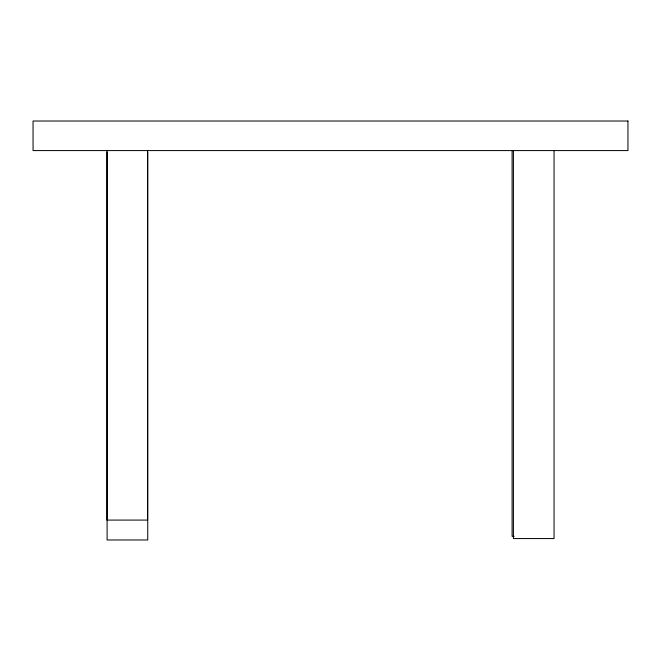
<?xml version="1.0" encoding="UTF-8"?>
<svg xmlns="http://www.w3.org/2000/svg" width="661" height="661" viewBox="0 0 661 661"><rect width="100%" height="100%" fill="white"/><g stroke="black" fill="none" stroke-linecap="round" stroke-linejoin="round"><path stroke-width="0.99" d="M514.134 536.302L512.101 536.302L512.101 150.386M554.05 150.584L554.05 538.558L513.407 538.558L513.407 150.584M147.742 151.997L147.742 539.979L107.099 539.979L107.099 151.997M147.593 150.658L147.593 520.083L106.95 520.083L106.95 150.658M627.95 121.021L33.05 121.021L33.05 150.584L627.95 150.584L627.95 121.021"/></g></svg>
